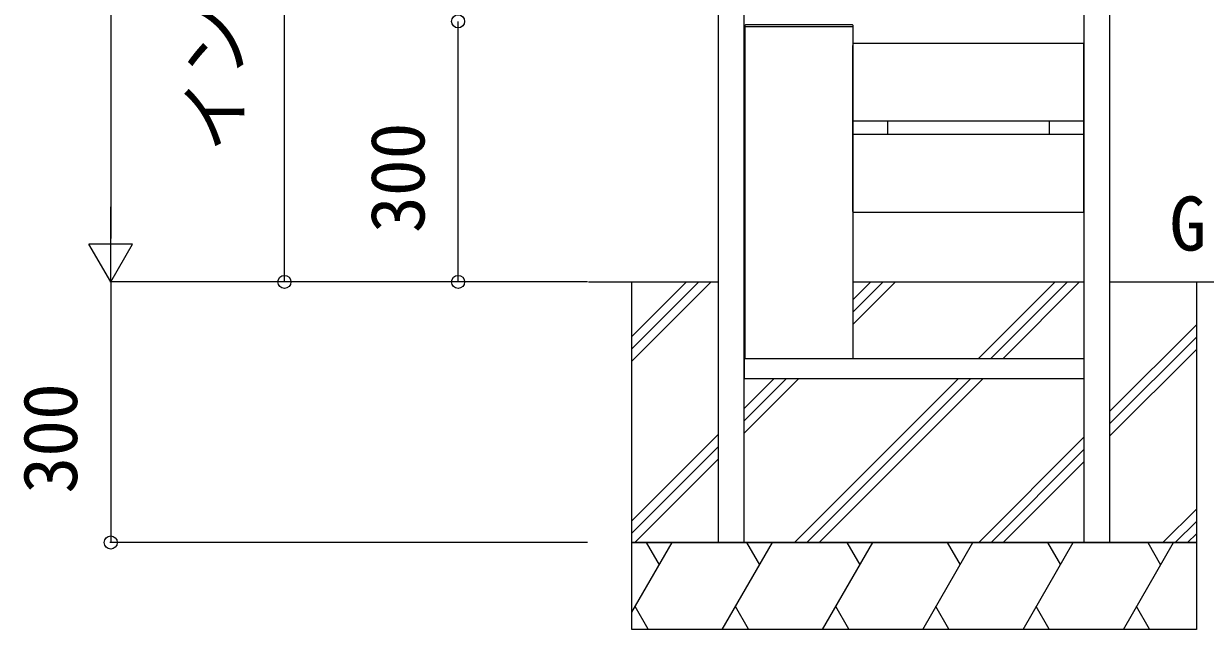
# Model space of a CAD drawing. Units: millimetres, scale not verified. Extents: x -4375 to 4375, y -6498 to 6471.
# Drawn here: x -2375 to -1015, y -1148 to -451 of the extents above; entities that cross this region are included whole.
import ezdxf
from ezdxf.enums import TextEntityAlignment as Align

# ---------------------------------------------------------------- set-up
doc = ezdxf.new("R2010")
doc.units = ezdxf.units.MM
doc.header["$LTSCALE"] = 30
for name, color, linetype in [('0-1_USER1', 3, 'Continuous'), ('0-2_YKK_A1', 4, 'Continuous'), ('0-3_YKK_D', 6, 'Continuous')]:
    doc.layers.add(name, color=color, linetype=linetype)
doc.styles.add('ＭＳ ゴシック', font='')
doc.styles.get('ＭＳ ゴシック').set_extended_font_data('MS Gothic')

msp = doc.modelspace()

# ---------------------------------------------------------------- linework, layer by layer
at = {"layer": '0-2_YKK_A1'}
for p, q in [((-1575.5, 846.6), (-1575.5, -748.4)), ((-1545.5, -748.4), (-1545.5, 846.6)), ((-1154.5, 846.6), (-1154.5, -748.4)), ((-1124.5, -748.4), (-1124.5, 846.6)), ((-1544.5, -454.4), (-1420.5, -454.4)), ((-1421.06, -452.4), (-1543.94, -452.4)), ((-1421, -454.4), (-1420, -454.4)), ((-1420, -454.4), (-1420.06, -453.34)), ((-1545.5, -465.9), (-1544.5, -465.9)), ((-1545.5, -472.9), (-1544.5, -472.9)), ((-1420.5, -476.4), (-1420, -476.4)), ((-1420.5, -667.4), (-1420.5, -476.4)), ((-1154.5, -476.4), (-1155, -476.4)), ((-1154.5, -667.4), (-1154.5, -476.4)), ((-1380.5, -563.4), (-1380.5, -578.4)), ((-1194.5, -563.4), (-1194.5, -578.4)), ((-1420.5, -667.4), (-1420, -667.4)), ((-1154.5, -667.4), (-1155, -667.4)), ((-1725, -748.4), (-1575.5, -748.4)), ((-1675, -748.4), (-1575.5, -748.4)), ((-1675, -811.42), (-1611.98, -748.4)), ((-1675, -825.56), (-1597.84, -748.4)), ((-1675, -839.7), (-1583.7, -748.4)), ((-1545.5, -748.4), (-1544.5, -748.4)), ((-1545.5, -748.4), (-1544.5, -748.4)), ((-1420.5, -748.4), (-1154.5, -748.4)), ((-1420.5, -748.4), (-1154.5, -748.4)), ((-1420.5, -769.05), (-1399.85, -748.4)), ((-1420.5, -783.19), (-1385.71, -748.4)), ((-1420.5, -797.34), (-1371.56, -748.4)), ((-1276.22, -836.9), (-1187.72, -748.4)), ((-1262.07, -836.9), (-1173.57, -748.4)), ((-1247.93, -836.9), (-1159.43, -748.4)), ((-1124.5, -748.4), (-875, -748.4)), ((-1124.5, -897.32), (-1025, -797.82)), ((-1124.5, -911.46), (-1025, -811.96)), ((-1545.5, -818.4), (-1544.5, -818.4)), ((-1545.5, -825.4), (-1544.5, -825.4)), ((-1124.5, -925.6), (-1025, -826.1)), ((-1154.5, -836.9), (-1545.5, -836.9)), ((-1545.5, -836.9), (-1545.5, -859.9)), ((-1420.5, -836.9), (-1544.5, -836.9)), ((-1154.5, -836.9), (-1154.5, -859.9)), ((-1154.5, -859.9), (-1545.5, -859.9)), ((-1545.5, -894.05), (-1511.35, -859.9)), ((-1545.5, -908.19), (-1497.21, -859.9)), ((-1545.5, -922.34), (-1483.06, -859.9)), ((-1487.72, -1048.4), (-1299.22, -859.9)), ((-1473.57, -1048.4), (-1285.07, -859.9)), ((-1459.43, -1048.4), (-1270.93, -859.9)), ((-1675, -1023.55), (-1575.5, -924.05)), ((-1675, -1037.69), (-1575.5, -938.19)), ((-1275.58, -1048.4), (-1154.5, -927.32)), ((-1671.56, -1048.4), (-1575.5, -952.34)), ((-1261.44, -1048.4), (-1154.5, -941.46)), ((-1247.3, -1048.4), (-1154.5, -955.6)), ((-1063.45, -1048.4), (-1025, -1009.95)), ((-1049.31, -1048.4), (-1025, -1024.09)), ((-1035.17, -1048.4), (-1025, -1038.23)), ((-1675, -1128.69), (-1628.64, -1048.4)), ((-1658.38, -1048.4), (-1643.51, -1074.15)), ((-1570.91, -1148.4), (-1513.17, -1048.4)), ((-1542.91, -1048.4), (-1528.04, -1074.15)), ((-1455.44, -1148.4), (-1397.7, -1048.4)), ((-1427.44, -1048.4), (-1412.57, -1074.15)), ((-1339.97, -1148.4), (-1282.23, -1048.4)), ((-1311.97, -1048.4), (-1297.1, -1074.15)), ((-1224.5, -1148.4), (-1166.76, -1048.4)), ((-1196.5, -1048.4), (-1181.63, -1074.15)), ((-1109.03, -1148.4), (-1051.29, -1048.4)), ((-1081.03, -1048.4), (-1066.16, -1074.15)), ((-1656.24, -1148.17), (-1671.24, -1122.19)), ((-1540.77, -1148.17), (-1555.77, -1122.19)), ((-1425.3, -1148.17), (-1440.3, -1122.19)), ((-1309.83, -1148.17), (-1324.83, -1122.19)), ((-1194.36, -1148.17), (-1209.36, -1122.19)), ((-1078.89, -1148.17), (-1093.89, -1122.19)), ((-1600.77, -1148.17), (-1600.64, -1148.4)), ((-1485.3, -1148.17), (-1485.17, -1148.4)), ((-1369.83, -1148.17), (-1369.7, -1148.4)), ((-1254.36, -1148.17), (-1254.23, -1148.4)), ((-1138.89, -1148.17), (-1138.76, -1148.4))]:
    msp.add_line(p, q, dxfattribs=at)
for points in [[(-1544.5, -481.9), (-1544.5, -456.9), (-1545.5, -456.9), (-1545.5, -481.9)], [(-1420, -473.4), (-1155, -473.4), (-1155, -563.4), (-1420, -563.4)], [(-1420, -578.4), (-1155, -578.4), (-1155, -668.4), (-1420, -668.4)], [(-1544.5, -834.4), (-1544.5, -809.4), (-1545.5, -809.4), (-1545.5, -834.4)], [(-1675, -1048.4), (-1025, -1048.4), (-1025, -1148.4), (-1675, -1148.4)]]:
    msp.add_lwpolyline(points, close=True, dxfattribs=at)
for points in [[(-1544.94, -453.34), (-1545, -454.4), (-1544, -454.4), (-1421, -454.4)], [(-1544.5, -836.9), (-1544.5, -748.4), (-1544.5, -454.4)], [(-1420.5, -454.4), (-1420.5, -748.4), (-1420.5, -836.9)], [(-1420, -474.4), (-1420.5, -474.4), (-1420.5, -476.4), (-1420, -476.4)], [(-1155, -474.4), (-1154.5, -474.4), (-1154.5, -476.4), (-1155, -476.4)], [(-1420, -665.4), (-1420.5, -665.4), (-1420.5, -667.4), (-1420, -667.4)], [(-1155, -665.4), (-1154.5, -665.4), (-1154.5, -667.4), (-1155, -667.4)], [(-1124.5, -748.4), (-1025, -748.4), (-1025, -1048.4), (-1675, -1048.4), (-1675, -748.4)], [(-1575.5, -748.4), (-1575.5, -1048.4), (-1545.5, -1048.4), (-1545.5, -748.4)], [(-1154.5, -748.4), (-1154.5, -1048.4), (-1124.5, -1048.4), (-1124.5, -748.4)]]:
    msp.add_lwpolyline(points, dxfattribs=at)
for centre, start, end in [((-1543.94, -453.4), 90, 176.5), ((-1421.06, -453.4), 3.5, 90)]:
    msp.add_arc(centre, 1, start, end, dxfattribs=at)
at = {"layer": '0-3_YKK_D'}
for p, q in [((-2275, 801.6), (-2275, -698.4)), ((-2075, -748.4), (-2075, 751.6)), ((-1875, -748.4), (-1875, -448.4)), ((-2275, -748.4), (-2275, -661.8)), ((-2275, -748.4), (-2300, -705.1)), ((-2250, -705.1), (-2300, -705.1)), ((-2275, -748.4), (-2250, -705.1)), ((-1726, -748.4), (-2276, -748.4)), ((-1726, -748.4), (-2276, -748.4)), ((-2275, -748.4), (-2275, -1048.4)), ((-1726, -748.4), (-2076, -748.4)), ((-1726, -748.4), (-1876, -748.4)), ((-1726, -1048.4), (-2276, -1048.4))]:
    msp.add_line(p, q, dxfattribs=at)
for centre in [(-1875, -448.4), (-1875, -448.4), (-2075, -748.4), (-1875, -748.4), (-2275, -1048.4)]:
    msp.add_circle(centre, 7.5, dxfattribs=at)

# ---------------------------------------------------------------- texts
at = {"layer": '0-1_USER1', "style": 'ＭＳ ゴシック'}
msp.add_text('G.L', height=62.32, dxfattribs=at).set_placement((-1056.06, -731.01), align=Align.BOTTOM_LEFT)
at = {"layer": '0-3_YKK_D', "style": 'ＭＳ ゴシック'}
for s, p in [('インターホン中心：1500', (-2105.14, -599.44)), ('300', (-1895, -692.09)), ('300', (-2295, -992.09))]:
    msp.add_text(s, height=62.32, rotation=90, dxfattribs=at).set_placement(p, align=Align.BOTTOM_LEFT)

doc.saveas('drawing.dxf')
